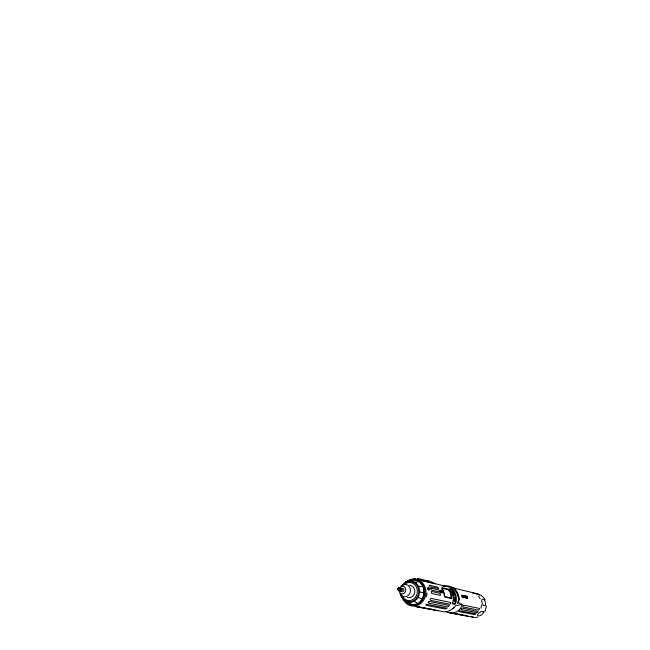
<?xml version="1.0" encoding="UTF-8"?>
<svg xmlns="http://www.w3.org/2000/svg" width="650" height="650" viewBox="0 0 650 650"><rect width="100%" height="100%" fill="white"/><g stroke="black" fill="none" stroke-linecap="round" stroke-linejoin="round"><path stroke-width="0.97" d="M400.538 593.921L401.164 596.773L404.519 600.982L409.354 602.704L414.375 601.453L418.218 597.561L419.835 592.069L418.795 586.479L415.399 582.303L410.556 580.645L405.584 581.929L401.789 585.796M441.659 592.597L441.147 592.02L441.626 592.004M407.851 581.384L405.551 582.343L406.152 581.799M452.619 602.347L452.538 603.688L454.48 604.232L455.845 602.859A12.789 11.578 -87.5 0 0 453.359 590.338C452.912 589.306 448.142 587.746 450.344 589.639A12.87 11.635 -87.2 0 1 452.839 602.225L452.896 603.907M486.444 606.044L484.754 611.967M480.984 608.091L481.479 604.963M445.892 611.423C452.043 615.591 460.931 611.642 462.101 604.256L459.192 603.395C457.47 600.876 460.265 599.072 457.925 596.489A13.024 11.797 -87.7 0 0 444.616 586.536M426.497 596.716L427.082 593.247M405.584 581.929C432.396 568.514 427.724 619.198 404.519 600.982M483.657 611.959C481.163 618.093 472.558 616.582 481.488 611.333L483.503 611.739M404.016 599.56L402.919 598.179L404.552 600.884L406.77 603.013L412.327 604.996L418.104 603.566L422.524 599.089L424.385 592.784L423.174 586.365L419.258 581.571L413.692 579.67L407.981 581.141L406.762 582.099M454.196 600.99L453.391 597.139M397.865 588.616L399.002 587.697L401.708 588.356L402.033 590.184L400.782 591.467L399.157 590.988L397.467 589.387L398.068 588.567M397.386 588.924C397.751 590.257 398.767 588.445 397.507 588.721M398.393 588.339L398.799 587.754L400.124 587.803L398.596 587.803L397.662 588.673M455.504 606.092C452.619 609.261 448.817 612.032 444.332 611.853L415.082 606.442M457.494 603.631L458.087 602.461L457.243 601.713M428.488 589.851C429.049 588.867 427.733 589.517 428.269 589.802M413.514 579.247L415.131 578.841M428.317 588.591L428.09 587.868L428.61 588.656M428.253 589.128L428.756 589.111M441.204 591.492L440.976 590.793L441.488 591.557M461.906 595.213L462.312 597.114L467.659 598.187L467.058 596.391L461.906 595.213L462.507 597.033L467.659 598.187M461.898 595.579L462.597 595.619C464.108 597.204 461.516 596.854 463.027 596.903M462.597 595.619L462.832 596.984M463.149 596.903L463.905 596.952L463.149 596.903L463.027 595.863L464.791 597.147L464.043 597.106M462.832 595.944L463.588 595.993M464.474 596.196C462.767 595.961 465.368 596.164 464.929 597.301L465.676 597.35L464.929 597.301M464.612 596.342L466.554 597.545L465.806 597.504M465.359 596.391L465.481 597.423M466.237 596.594C464.742 595.863 467.358 598.024 467.277 597.984M466.554 596.513L467.041 596.627L466.554 596.513L466.976 597.789M467.058 596.391L462.573 595.489M465.189 615.363L449.272 612.536M401.708 588.356L398.092 588.746M410.556 580.645L413.692 579.67M425.311 580.808L427.164 580.336L428.285 581.165L417.414 578.24L418.754 579.857L435.451 583.838L428.821 580.734M462.101 604.256L457.243 605.442L455.65 605.117M454.48 604.232L454.805 604.167C456.186 599.406 455.203 592.629 451.49 589.111M415.399 582.303L419.258 581.571M449.906 588.738L451.1 591.906M474.841 617.5L477.709 617.24M418.795 586.479L423.174 586.365M423.987 580.491L424.491 580.661M424.45 580.604L424.946 580.775M398.174 589.201L400.546 589.209L402.033 590.184M419.835 592.069L424.385 592.784M438.149 610.699L416.642 606.702L418.827 607.133M417.487 579.646L418.754 579.857M415.797 606.328L434.233 609.749M471.396 616.826L473.761 617.297L468.203 616.233M399.035 589.989L397.426 589.16L401.871 589.266M462.386 596.261L462.808 596.359M466.838 597.269L467.253 597.358L466.773 597.058M462.321 596.05L462.735 596.148M419.616 579.987L449.223 587.048M451.571 587.608L473.582 592.865M442.723 585.658L444.909 586.178M402.066 588.217L403.642 588.77L403.975 590.598L402.724 591.866L401.148 591.313M398.06 589.412L400.782 591.467L397.467 589.387M418.218 597.561L422.524 599.089M400.782 591.467L399.368 590.931L397.711 588.664M447.419 611.796L448.207 612.211M414.375 601.453L418.104 603.566M481.179 595.359L483.511 597.439L485.176 599.991M428.48 589.712L428.074 589.217M409.354 602.704L412.327 604.996M443.617 585.926L442.26 585.91M452.692 594.742L453.838 595.116L453.814 594.36M452.782 594.717C456.544 597.122 450.556 585.772 452.644 594.384M454.285 597.374L454.586 598.236M478.53 596.253L480.204 598.837M441.285 591.638L441.577 592.637M428.407 588.738L428.553 589.192M427.976 588.583L428.196 589.095M466.042 596.668L466.359 597.626M465.684 596.464L466.001 597.423M464.807 596.269L465.124 597.228M464.279 596.269L464.596 597.228M463.913 596.066L464.238 597.025M463.393 596.066L463.71 597.025M463.027 595.863L463.344 596.822M462.101 595.506L462.524 596.789M441.374 592.727L441.147 591.89L441.171 592.678M428.464 589.046L428.691 589.761M441.074 591.988L441.179 592.475M459.128 600.088L459.119 600.007A13.585 12.309 -87.7 0 0 444.194 586.251M401.164 585.975A6.281 5.582 -83.9 0 1 409.354 586.722A6.281 5.582 -83.9 0 1 407.761 595.847A6.281 5.582 -83.9 0 1 399.848 593.483M406.323 581.961A13.593 12.131 -84.6 0 1 423.849 584.651A13.593 12.131 -84.6 0 1 419.884 604.086A13.593 12.131 -84.6 0 1 402.894 598.747M408.224 581.059A12.854 11.464 -84.6 0 1 423.654 586.414A12.854 11.464 -84.6 0 1 418.494 603.777A12.854 11.464 -84.6 0 1 403.098 598.325M402.683 585.52A10.107 8.994 -84.3 0 1 416.666 584.984A10.107 8.994 -84.3 0 1 413.969 600.421A10.107 8.994 -84.3 0 1 401.091 594.661M399.563 588.006A3.835 3.396 -83.7 0 1 404.958 587.446A3.835 3.396 -83.7 0 1 403.91 593.434A3.835 3.396 -83.7 0 1 399.059 590.891M409.589 585.284A6.232 5.541 -84.3 0 1 414.708 592.556A6.232 5.541 -84.3 0 1 407.477 597.439M403.91 584.87A9.076 8.076 -84.3 0 1 415.789 585.959A9.076 8.076 -84.3 0 1 413.489 599.146A9.076 8.076 -84.3 0 1 402.017 595.709M428.049 588.429A1.471 0.496 67.8 0 1 428.342 589.136M440.919 591.305A1.438 0.471 67.8 0 1 441.366 592.637M485.615 604.313L485.209 605.767L483.202 605.329C478.92 598.171 485.071 596.773 485.615 604.313M451.206 596.586L450.71 598L444.632 596.481L444.153 593.507L441.878 588.315L448.248 589.794L450.125 592.174L451.206 596.586M453.277 597.228C453.879 605.832 457.031 597.399 453.31 597.155M438.571 588.429L430.121 586.844L429.073 585.163L437.458 587.121L438.571 588.429M463.157 605.532L462.784 606.409L463.239 606.986L478.538 610.09L479.684 608.936L479.261 608.392L463.994 605.231L463.157 605.532M450.84 602.997L450.45 603.899L449.516 604.199L430.568 600.348L429.959 599.714L430.365 598.772L431.372 598.471L450.288 602.387L450.84 602.997M439.871 591.516L439.684 591.923L431.324 590.046L430.511 588.518L430.706 588.112L439.075 590.021L439.871 591.516M440.399 594.896L440.099 595.327L431.738 593.507L431.283 591.89L431.592 591.451L439.952 593.304L440.399 594.896M428.74 601.811L428.131 602.607L428.642 603.159L447.655 606.897L449.28 605.906L448.825 605.369L429.853 601.575L428.74 601.811M461.638 608.367L461.069 609.107L461.443 609.611L476.799 612.625L478.229 611.674L462.581 608.124L461.638 608.367M453.798 607.709L452.961 608.554L453.798 607.709M426.473 604.281L425.709 604.874L426.14 605.329L445.242 608.985L447.102 608.27L426.473 604.281M459.509 610.675L458.786 611.227L459.079 611.634L474.508 614.583L476.174 613.901L459.509 610.675M480.131 595.067L472.461 592.735L477.969 593.913L480.131 595.067M467.968 616.216L450.198 612.918L467.968 616.216M451.214 598.431L445.023 597.09A1.723 0.634 83.1 0 1 444.251 595.238A9.848 8.881 -86.3 0 0 442.195 588.916A1.723 0.455 53 0 1 441.976 587.681L448.175 589.128A1.698 0.439 53.1 0 1 449.686 590.655A9.693 8.775 -87.1 0 1 451.726 596.879A1.706 0.618 83.1 0 1 451.214 598.431M428.09 587.787A1.471 0.496 67.8 0 0 429.236 589.948A1.471 0.496 67.8 0 0 429.081 588.006A1.471 0.496 67.8 0 0 428.09 587.787M441.009 590.753A1.438 0.471 67.8 0 0 442.146 592.832A1.438 0.471 67.8 0 0 441.927 590.891A1.438 0.471 67.8 0 0 441.009 590.753"/></g></svg>
